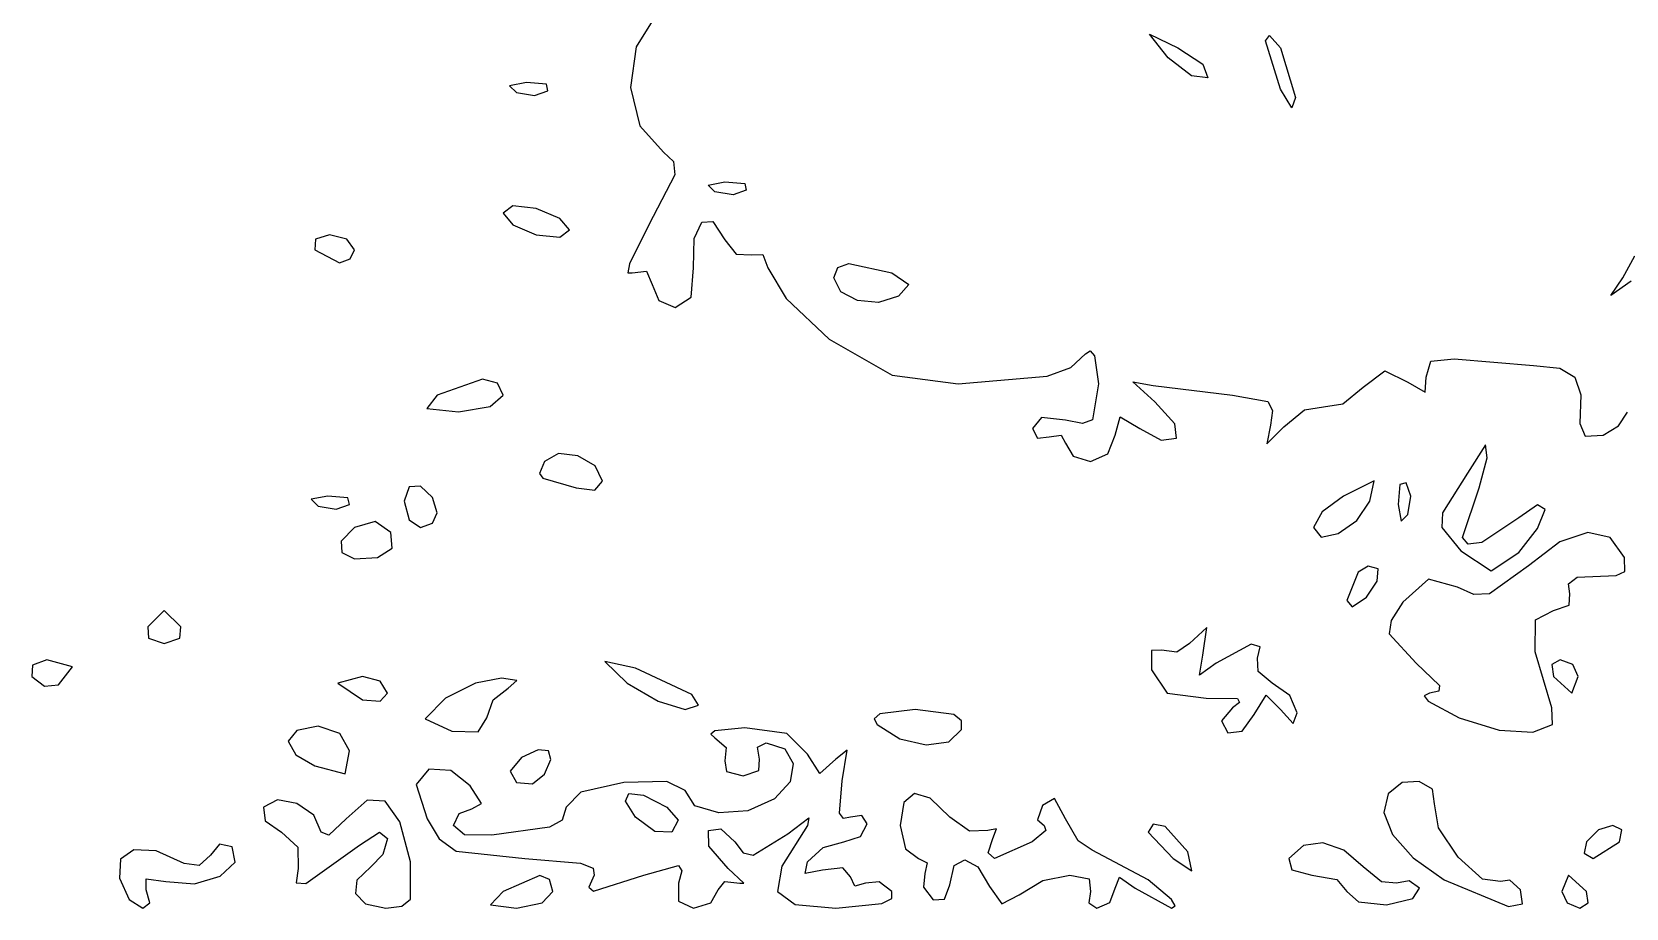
# Model space of a CAD drawing. Extents: x 0 to 282, y 0 to 282.
# Drawn here: x 181.86 to 215.86, y 0 to 18.69 of the extents above; entities that cross this region are included whole.
import ezdxf

# ---------------------------------------------------------------- set-up
doc = ezdxf.new("R2010")
doc.units = 0

msp = doc.modelspace()

# ---------------------------------------------------------------- linework, layer by layer
at = {"layer": 'Layer 1'}
for p, q in [((195.191883, 19.08488), (194.747603, 18.363889)), ((194.747603, 18.363889), (194.627438, 17.497377)), ((206.092149, 18.132474), (205.695274, 18.635182)), ((205.695274, 18.635182), (206.303816, 18.344141)), ((208.173536, 18.498482), (208.252911, 18.608174)), ((208.491036, 17.462195), (208.173536, 18.498482)), ((208.252911, 18.608174), (208.491036, 18.34414)), ((206.594858, 17.748827), (206.092149, 18.132474)), ((206.303816, 18.344141), (206.832983, 18.000182)), ((208.491036, 18.34414), (208.808536, 17.28581)), ((206.938816, 17.70914), (206.594858, 17.748827)), ((206.832983, 18.000182), (206.938816, 17.709141)), ((206.938816, 17.709141), (206.938816, 17.70914)), ((192.404667, 17.603667), (192.047479, 17.537521)), ((192.047479, 17.537521), (192.193, 17.392)), ((192.193, 17.392), (192.581056, 17.330264)), ((192.193, 17.392), (192.193, 17.392)), ((192.83241, 17.568389), (192.404667, 17.603667)), ((192.581056, 17.330264), (192.863278, 17.427278)), ((192.863278, 17.427278), (192.83241, 17.568389)), ((194.627438, 17.497377), (194.824773, 16.683781)), ((208.729161, 17.069729), (208.491036, 17.462195)), ((208.808536, 17.285806), (208.729161, 17.069729)), ((208.808536, 17.28581), (208.808536, 17.285806)), ((194.824773, 16.683781), (195.332994, 16.12154)), ((195.332994, 16.12154), (195.541354, 15.918693)), ((195.541354, 15.918693), (195.571119, 15.636471)), ((195.571119, 15.636471), (195.015494, 14.56932)), ((196.280537, 15.420493), (196.637725, 15.486639)), ((196.426058, 15.274972), (196.280537, 15.420493)), ((196.637725, 15.486639), (197.065469, 15.451361)), ((197.096336, 15.31025), (196.814114, 15.213236)), ((197.065469, 15.451361), (197.096336, 15.31025)), ((197.096336, 15.31025), (197.096336, 15.31025)), ((192.118257, 14.97545), (191.911, 14.8167)), ((192.616556, 14.922533), (192.118257, 14.97545)), ((196.814114, 15.213236), (196.426058, 15.274972)), ((191.911, 14.8167), (192.118257, 14.574165)), ((191.911, 14.8167), (191.911, 14.8167)), ((193.114855, 14.706457), (192.616556, 14.922533)), ((193.322112, 14.463922), (193.114855, 14.706457)), ((195.983429, 14.27662), (196.144384, 14.626641)), ((196.144384, 14.626641), (196.384714, 14.639319)), ((196.384714, 14.639319), (196.638273, 14.251816)), ((188.2075, 14.3581), (187.903229, 14.265496)), ((188.577917, 14.265496), (188.2075, 14.3581)), ((192.118257, 14.574165), (192.616556, 14.358089)), ((192.616556, 14.358089), (193.114855, 14.305172)), ((193.114855, 14.305172), (193.322112, 14.463922)), ((195.015494, 14.56932), (194.60098, 13.74029)), ((187.903229, 14.265496), (187.89, 14.0406)), ((187.89, 14.0406), (188.419167, 13.758378)), ((187.89, 14.0406), (187.89, 14.0406)), ((188.736667, 14.0406), (188.577917, 14.265496)), ((188.644063, 13.846572), (188.736667, 14.0406)), ((195.967995, 13.652093), (195.983429, 14.27662)), ((196.638273, 14.251816), (196.880808, 13.947545)), ((196.880808, 13.947545), (197.202718, 13.934316)), ((188.419167, 13.758378), (188.644063, 13.846572)), ((194.60098, 13.74029), (194.569009, 13.547364)), ((195.919488, 13.030322), (195.967995, 13.652093)), ((197.202718, 13.934316), (197.445253, 13.938726)), ((197.445253, 13.938726), (197.555496, 13.652094)), ((197.555496, 13.652094), (197.943552, 12.999454)), ((198.966117, 13.440524), (199.044941, 13.660459)), ((199.044941, 13.660459), (199.279207, 13.744795)), ((199.279207, 13.744795), (200.200837, 13.546357)), ((215.793613, 13.440523), (216.044968, 13.907954)), ((194.569009, 13.547364), (194.662716, 13.54626)), ((194.662716, 13.54626), (194.966987, 13.581538)), ((194.966987, 13.581538), (195.08605, 13.299315)), ((195.08605, 13.299315), (195.227161, 12.959766)), ((199.111637, 13.141765), (198.966117, 13.440524)), ((200.200836, 13.546357), (200.562434, 13.299412)), ((200.200837, 13.546357), (200.200836, 13.546357)), ((200.562434, 13.299412), (200.341947, 13.052468)), ((215.537849, 13.061287), (215.793613, 13.440523)), ((215.970002, 13.369968), (215.537849, 13.061287)), ((195.227161, 12.959766), (195.579939, 12.805426)), ((195.579939, 12.805426), (195.919488, 13.030322)), ((197.943552, 12.999454), (198.860776, 12.135144)), ((199.468824, 12.955454), (199.111637, 13.141765)), ((199.918614, 12.914664), (199.468824, 12.955454)), ((200.341947, 13.052468), (199.918614, 12.914664)), ((198.860776, 12.135144), (200.21015, 11.367852)), ((204.018502, 11.529909), (204.328836, 11.817643)), ((204.328836, 11.817643), (204.432464, 11.882135)), ((204.432464, 11.882135), (204.522864, 11.777956)), ((204.522864, 11.777956), (204.611058, 11.182643)), ((211.596058, 11.323754), (211.697482, 11.663303)), ((211.697482, 11.663303), (212.195781, 11.71181)), ((212.195781, 11.71181), (213.889111, 11.570699)), ((213.889111, 11.570699), (214.445288, 11.51668)), ((191.47014, 11.280058), (190.500002, 10.9361)), ((191.789845, 11.194069), (191.47014, 11.280058)), ((200.21015, 11.367852), (201.612446, 11.182643)), ((201.612446, 11.182643), (203.513037, 11.341393)), ((203.513037, 11.341393), (204.018502, 11.529909)), ((205.810504, 10.794587), (205.343073, 11.22233)), ((205.343073, 11.22233), (205.775226, 11.147365)), ((210.255501, 11.112088), (210.718522, 11.456047)), ((210.718522, 11.456047), (211.208002, 11.217921)), ((211.574009, 11.006255), (211.596058, 11.323754)), ((214.445288, 11.51668), (214.766646, 11.323755)), ((214.766646, 11.323755), (214.896181, 10.945622)), ((190.5, 10.9361), (190.279514, 10.653878)), ((190.500002, 10.9361), (190.5, 10.9361)), ((191.633299, 10.693565), (191.911112, 10.9361)), ((191.911112, 10.9361), (191.789845, 11.194069)), ((204.611058, 11.182643), (204.483176, 10.410941)), ((205.775226, 11.147365), (207.468556, 10.935698)), ((207.468556, 10.935698), (208.21821, 10.803406)), ((209.818939, 10.7549), (210.255501, 11.112088)), ((211.208002, 11.217921), (211.574009, 11.006255)), ((214.896181, 10.945622), (214.876889, 10.335979)), ((190.279514, 10.653878), (190.958611, 10.583322)), ((190.958611, 10.583322), (191.633299, 10.693565)), ((206.238247, 10.327156), (205.810504, 10.794587)), ((208.21821, 10.803406), (208.321838, 10.608276)), ((208.321838, 10.608276), (208.279945, 10.300698)), ((208.562167, 10.26542), (208.99873, 10.622608)), ((208.99873, 10.622608), (209.408834, 10.688754)), ((209.408834, 10.688754), (209.818939, 10.7549)), ((215.697098, 10.28196), (215.891126, 10.574104)), ((203.393974, 10.463857), (203.199946, 10.230142)), ((203.199946, 10.230142), (203.310189, 10.022885)), ((203.905502, 10.406531), (203.393974, 10.463857)), ((204.268753, 10.334322), (203.905502, 10.406531)), ((204.483176, 10.410941), (204.268753, 10.334322)), ((204.963836, 10.089031), (205.069669, 10.477087)), ((205.069669, 10.477087), (205.493003, 10.230142)), ((205.493003, 10.230142), (205.947204, 9.978788)), ((206.269115, 10.018475), (206.238247, 10.327156)), ((208.279945, 10.300698), (208.19616, 9.899413)), ((208.19616, 9.899413), (208.562167, 10.26542)), ((214.876889, 10.335979), (214.991542, 10.066986)), ((215.370778, 10.089034), (215.697098, 10.28196)), ((203.310189, 10.022885), (203.552724, 10.053753)), ((203.552724, 10.053753), (203.808488, 10.089031)), ((203.808488, 10.089031), (203.905502, 9.912642)), ((203.905502, 9.912642), (204.064252, 9.639239)), ((204.805086, 9.687746), (204.963836, 10.089031)), ((205.947204, 9.978788), (206.269115, 10.018475)), ((212.866048, 9.877779), (212.477992, 9.278056)), ((212.901326, 9.604376), (212.866048, 9.877779)), ((214.991542, 10.066986), (215.370778, 10.089034)), ((192.793, 9.52501), (192.682757, 9.269246)), ((192.793003, 9.52501), (192.793, 9.52501)), ((193.090107, 9.692028), (192.793003, 9.52501)), ((193.502966, 9.644072), (193.090107, 9.692028)), ((193.869524, 9.430752), (193.502966, 9.644072)), ((204.064252, 9.639239), (204.434669, 9.524586)), ((204.434669, 9.524586), (204.805086, 9.687746)), ((212.724937, 8.960556), (212.901326, 9.604376)), ((192.682757, 9.269246), (192.757722, 9.172232)), ((194.027723, 9.101676), (193.869524, 9.430752)), ((212.478, 9.27806), (211.948833, 8.431393)), ((212.477992, 9.278056), (212.478, 9.27806)), ((189.905243, 8.982611), (189.795, 8.67834)), ((190.147778, 8.99584), (189.905243, 8.982611)), ((190.403542, 8.753305), (190.147778, 8.99584)), ((192.757722, 9.172232), (193.463278, 8.960565)), ((193.463278, 8.960565), (193.864563, 8.912058)), ((193.864563, 8.912058), (194.027723, 9.101676)), ((210.484645, 9.1149), (209.832005, 8.78417)), ((210.39645, 8.678337), (210.484645, 9.1149)), ((211.032278, 9.035523), (210.997, 8.60778)), ((211.173389, 9.066391), (211.032278, 9.035523)), ((211.270403, 8.784169), (211.173389, 9.066391)), ((212.372159, 7.902226), (212.724937, 8.960556)), ((188.171667, 8.784177), (187.814479, 8.718031)), ((187.814479, 8.718031), (187.96, 8.57251)), ((187.96, 8.57251), (188.348056, 8.510774)), ((187.96, 8.57251), (187.96, 8.57251)), ((188.59941, 8.748899), (188.171667, 8.784177)), ((188.348056, 8.510774), (188.630278, 8.607788)), ((188.630278, 8.607788), (188.59941, 8.748899)), ((189.795, 8.67834), (189.905243, 8.277055)), ((189.795, 8.67834), (189.795, 8.67834)), ((190.500556, 8.431395), (190.403542, 8.753305)), ((209.832, 8.78417), (209.382208, 8.449031)), ((209.832005, 8.78417), (209.832, 8.78417)), ((210.119737, 8.267681), (210.39645, 8.678337)), ((210.997, 8.60778), (211.063146, 8.250592)), ((210.997, 8.60778), (210.997, 8.60778)), ((211.208667, 8.396113), (211.270403, 8.784169)), ((213.972894, 8.598963), (213.571609, 8.32556)), ((214.136054, 8.501949), (213.972894, 8.598963)), ((213.972894, 8.096254), (214.136054, 8.501949)), ((189.176972, 8.246182), (188.735999, 8.11389)), ((189.512111, 8.008057), (189.176972, 8.246182)), ((189.905243, 8.277055), (190.147778, 8.113895)), ((190.147778, 8.113895), (190.403542, 8.206499)), ((190.403542, 8.206499), (190.500556, 8.431395)), ((209.382208, 8.449031), (209.197, 8.113892)), ((209.717348, 7.98601), (210.119737, 8.267681)), ((211.063146, 8.250592), (211.208667, 8.396113)), ((211.948833, 8.431393), (211.931194, 8.118303)), ((213.571609, 8.32556), (212.786676, 7.796393)), ((188.736, 8.11389), (188.451021, 7.826155)), ((188.451021, 7.826155), (188.467007, 7.584723)), ((188.735999, 8.11389), (188.736, 8.11389)), ((189.542979, 7.677327), (189.512111, 8.008057)), ((209.197, 8.113892), (209.354648, 7.909391)), ((209.354648, 7.909391), (209.717348, 7.98601)), ((211.931194, 8.118303), (212.336889, 7.620004)), ((212.49012, 7.760013), (212.372159, 7.902226)), ((213.571609, 7.584726), (213.972894, 8.096254)), ((215.044176, 8.012471), (214.449966, 7.811277)), ((215.519324, 7.902779), (215.044176, 8.012471)), ((215.829107, 7.478894), (215.519324, 7.902779)), ((188.467007, 7.584723), (188.740961, 7.449124)), ((189.229889, 7.47889), (189.542979, 7.677327)), ((212.336889, 7.620004), (212.980709, 7.192261)), ((212.786676, 7.796393), (212.49012, 7.760013)), ((212.980709, 7.192261), (213.571609, 7.584726)), ((214.449966, 7.811277), (213.782997, 7.302505)), ((188.740961, 7.449124), (189.229889, 7.47889)), ((210.15, 7.16139), (209.903055, 6.561667)), ((210.361667, 7.289272), (210.15, 7.16139)), ((210.15, 7.16139), (210.15, 7.16139)), ((210.573334, 7.231946), (210.361667, 7.289272)), ((210.555695, 6.971771), (210.573334, 7.231946)), ((213.783, 7.3025), (212.94515, 6.702777)), ((213.782997, 7.302505), (213.783, 7.3025)), ((215.652718, 7.090838), (215.833517, 7.179032)), ((215.833517, 7.179032), (215.829107, 7.478894)), ((210.326389, 6.632223), (210.555695, 6.971771)), ((211.644278, 7.015868), (211.10188, 6.526389)), ((212.26605, 6.843889), (211.644278, 7.015868)), ((212.612214, 6.687343), (212.26605, 6.843889)), ((214.630764, 6.912244), (214.81487, 7.05556)), ((214.66494, 6.702782), (214.630764, 6.912244)), ((214.81487, 7.05556), (215.652718, 7.090838)), ((209.903055, 6.561667), (210.022118, 6.424965)), ((210.022118, 6.424965), (210.326389, 6.632223)), ((211.10188, 6.526389), (210.853282, 6.133924)), ((212.94515, 6.702777), (212.612214, 6.687343)), ((214.647301, 6.460247), (214.66494, 6.702782)), ((184.679778, 6.350008), (184.327, 5.99723)), ((185.032556, 5.99723), (184.679778, 6.350008)), ((210.853282, 6.133924), (210.806428, 5.847291)), ((213.924106, 5.468059), (213.932926, 6.147156)), ((213.932926, 6.147156), (214.312162, 6.350004)), ((214.312162, 6.350004), (214.647301, 6.460247)), ((184.327, 5.99723), (184.344639, 5.754695)), ((184.327, 5.99723), (184.327, 5.99723)), ((185.014917, 5.754695), (185.032556, 5.99723)), ((206.918011, 5.983998), (206.552004, 5.644449)), ((206.834226, 5.397504), (206.918011, 5.983998)), ((210.806428, 5.847291), (211.384102, 5.221109)), ((184.344639, 5.754695), (184.679778, 5.644452)), ((184.679778, 5.644452), (185.014917, 5.754695)), ((205.952277, 5.503339), (205.74061, 5.49011)), ((205.74061, 5.49011), (205.74061, 5.080005)), ((206.278597, 5.454832), (205.952277, 5.503339)), ((206.552, 5.64445), (206.278597, 5.454832)), ((206.552004, 5.644449), (206.552, 5.64445)), ((207.861691, 5.631219), (207.116448, 5.221115)), ((208.054066, 5.573342), (207.861691, 5.631219)), ((207.998393, 5.326948), (208.054066, 5.573342)), ((214.276884, 4.268609), (213.924106, 5.468059)), ((181.870229, 5.181425), (181.857, 4.93889)), ((182.1745, 5.291668), (181.870229, 5.181425)), ((182.721306, 5.146147), (182.1745, 5.291668)), ((182.421445, 4.762501), (182.721306, 5.146147)), ((194.73339, 5.11528), (194.076341, 5.260801)), ((194.076341, 5.260801), (194.557001, 4.79778)), ((195.937241, 4.555245), (194.73339, 5.11528)), ((206.76367, 4.965351), (206.834226, 5.397504)), ((207.116448, 5.221115), (206.76367, 4.965351)), ((208.011622, 5.049136), (207.998393, 5.326948)), ((211.384102, 5.221109), (211.882401, 4.744859)), ((214.454111, 5.291668), (214.277722, 5.194654)), ((214.277722, 5.194654), (214.313, 4.93889)), ((214.727514, 5.194654), (214.454111, 5.291668)), ((214.842167, 4.93889), (214.727514, 5.194654)), ((181.857, 4.93889), (182.125993, 4.731633)), ((181.857, 4.93889), (181.857, 4.93889)), ((182.125993, 4.731633), (182.421445, 4.762501)), ((188.912167, 4.938891), (188.383, 4.79778)), ((188.383, 4.79778), (188.912167, 4.445002)), ((188.383, 4.79778), (188.383, 4.79778)), ((189.282584, 4.841877), (188.912167, 4.938891)), ((189.441334, 4.586113), (189.282584, 4.841877)), ((191.31641, 4.79778), (190.676995, 4.480279)), ((191.876445, 4.903613), (191.31641, 4.79778)), ((192.198355, 4.850696), (191.876445, 4.903613)), ((192.017556, 4.691946), (192.198355, 4.850696)), ((194.557, 4.79778), (195.214049, 4.409724)), ((194.557001, 4.79778), (194.557, 4.79778)), ((205.74061, 5.080005), (206.07134, 4.581706)), ((208.315893, 4.797781), (208.011622, 5.049136)), ((208.68631, 4.533198), (208.315893, 4.797781)), ((214.313, 4.93889), (214.701056, 4.586112)), ((214.313, 4.93889), (214.313, 4.93889)), ((214.701056, 4.586112), (214.842167, 4.93889)), ((188.912167, 4.445002), (189.282584, 4.409724)), ((189.282584, 4.409724), (189.441334, 4.586113)), ((190.677, 4.48028), (190.244847, 4.034898)), ((190.676995, 4.480279), (190.677, 4.48028)), ((191.558945, 4.056946), (191.695647, 4.440592)), ((191.695647, 4.440592), (192.017556, 4.691946)), ((196.077801, 4.32649), (195.937241, 4.555245)), ((206.07134, 4.581706), (206.90478, 4.480282)), ((206.90478, 4.480282), (207.570649, 4.467053)), ((207.570649, 4.467053), (207.614195, 4.386024)), ((207.927837, 4.127504), (208.183601, 4.537608)), ((208.183601, 4.537608), (208.492282, 4.233337)), ((208.84506, 4.162781), (208.68631, 4.533198)), ((211.666324, 4.586109), (211.557183, 4.528231)), ((211.557183, 4.528231), (211.639866, 4.41413)), ((211.865313, 4.625796), (211.666324, 4.586109)), ((211.882401, 4.744859), (211.865313, 4.625796)), ((195.214049, 4.409724), (195.79172, 4.233335)), ((195.79172, 4.233335), (196.077801, 4.32649)), ((199.945737, 4.140737), (199.822265, 4.039864)), ((200.695392, 4.233341), (199.945737, 4.140737)), ((201.52001, 4.127507), (200.695392, 4.233341)), ((201.682619, 3.995215), (201.52001, 4.127507)), ((207.469225, 4.268615), (207.2311, 3.990802)), ((207.614195, 4.386024), (207.469225, 4.268615)), ((207.672073, 3.774726), (207.927837, 4.127504)), ((208.492282, 4.233337), (208.761275, 3.933476)), ((208.761275, 3.933476), (208.84506, 4.162781)), ((211.639866, 4.41413), (212.301324, 4.056942)), ((214.295623, 3.913075), (214.276884, 4.268609)), ((187.510209, 3.787956), (187.325001, 3.56306)), ((187.960001, 3.88056), (187.510209, 3.787956)), ((188.427432, 3.72181), (187.960001, 3.88056)), ((190.244847, 4.034898), (190.818111, 3.774724)), ((190.818111, 3.774724), (191.373736, 3.757085)), ((191.373736, 3.757085), (191.558945, 4.056946)), ((196.427006, 3.779129), (196.337709, 3.71133)), ((197.062006, 3.845275), (196.427006, 3.779129)), ((197.957184, 3.721803), (197.062006, 3.845275)), ((199.822265, 4.039864), (199.884003, 3.915841)), ((199.884003, 3.915841), (199.884, 3.91584)), ((199.884, 3.91584), (200.368519, 3.606608)), ((201.416933, 3.543769), (201.68317, 3.810007)), ((201.68317, 3.810007), (201.682619, 3.995215)), ((207.2311, 3.990802), (207.363392, 3.739448)), ((207.363392, 3.739448), (207.672073, 3.774726)), ((212.301324, 4.056942), (213.155709, 3.79732)), ((213.155709, 3.79732), (213.871186, 3.752671)), ((213.871186, 3.752671), (214.295623, 3.913075)), ((187.325, 3.56306), (187.48816, 3.272018)), ((187.325001, 3.56306), (187.325, 3.56306)), ((188.630279, 3.351393), (188.427432, 3.72181)), ((196.337709, 3.71133), (196.427006, 3.633608)), ((196.427, 3.63361), (196.665125, 3.426353)), ((196.427006, 3.633608), (196.427, 3.63361)), ((196.665125, 3.426353), (196.638667, 3.139721)), ((197.330994, 3.430763), (197.520612, 3.527777)), ((197.379501, 3.174999), (197.330994, 3.430763)), ((197.520612, 3.527777), (197.920243, 3.399895)), ((198.402566, 3.28083), (197.957184, 3.721803)), ((200.368519, 3.606608), (200.929106, 3.479277)), ((200.929106, 3.479277), (201.416933, 3.543769)), ((187.48816, 3.272018), (187.889445, 3.033893)), ((188.537675, 2.861914), (188.630279, 3.351393)), ((192.299, 3.21028), (192.060875, 2.919238)), ((192.299001, 3.21028), (192.299, 3.21028)), ((192.658945, 3.37344), (192.299001, 3.21028)), ((192.876675, 3.351391), (192.658945, 3.37344)), ((192.79289, 2.857502), (192.92904, 3.170592)), ((192.92904, 3.170592), (192.876675, 3.351391)), ((196.638667, 3.139721), (196.673945, 2.914825)), ((197.361862, 2.932464), (197.379501, 3.174999)), ((197.920243, 3.399895), (198.098286, 3.086804)), ((198.098286, 3.086804), (198.031589, 2.694337)), ((198.662741, 2.870726), (198.402566, 3.28083)), ((199.002289, 3.174997), (198.662741, 2.870726)), ((199.244824, 3.369025), (199.002289, 3.174997)), ((199.1434, 2.716386), (199.244824, 3.369025)), ((187.889445, 3.033893), (188.537675, 2.861914)), ((190.323947, 2.963327), (190.054954, 2.632598)), ((190.791378, 2.932459), (190.323947, 2.963327)), ((191.205892, 2.610549), (190.791378, 2.932459)), ((192.060875, 2.919238), (192.193167, 2.681113)), ((192.532716, 2.650245), (192.79289, 2.857502)), ((196.673945, 2.914825), (197.026723, 2.822221)), ((197.026723, 2.822221), (197.361862, 2.932464)), ((190.054954, 2.632598), (190.288669, 1.904997)), ((191.448427, 2.231313), (191.205892, 2.610549)), ((192.193167, 2.681113), (192.532716, 2.650245)), ((193.565088, 2.469438), (193.252001, 2.151938)), ((194.486721, 2.681105), (193.565088, 2.469438)), ((195.403945, 2.698744), (194.486721, 2.681105)), ((194.520892, 2.280924), (194.59255, 2.442982)), ((194.59255, 2.442982), (194.902333, 2.406602)), ((194.902333, 2.406602), (195.403939, 2.15194)), ((195.792001, 2.504716), (195.403945, 2.698744)), ((196.00036, 2.18446), (195.792001, 2.504716)), ((198.031589, 2.694337), (197.697001, 2.328327)), ((199.086074, 2.024059), (199.1434, 2.716386)), ((200.682278, 2.447396), (200.459037, 2.252817)), ((201.017967, 2.344319), (200.682278, 2.447396)), ((210.785, 2.43417), (210.694601, 2.038398)), ((210.785008, 2.434169), (210.785, 2.43417)), ((211.083215, 2.678909), (210.785008, 2.434169)), ((211.450876, 2.698752), (211.083215, 2.678909)), ((211.732547, 2.533388), (211.450876, 2.698752)), ((211.772786, 2.222502), (211.732547, 2.533388)), ((186.796, 2.15195), (186.831278, 1.860908)), ((186.796009, 2.151949), (186.796, 2.15195)), ((187.093113, 2.307392), (186.796009, 2.151949)), ((187.505972, 2.231324), (187.093113, 2.307392)), ((187.87253, 1.983277), (187.505972, 2.231324)), ((189.008032, 2.302429), (188.559896, 1.905004)), ((189.39333, 2.279829), (189.008032, 2.302429)), ((189.705869, 1.84051), (189.39333, 2.279829)), ((190.967767, 2.019646), (191.24117, 2.11666)), ((191.24117, 2.11666), (191.448427, 2.231313)), ((193.252001, 2.151938), (193.168216, 1.874125)), ((194.733661, 1.940273), (194.520892, 2.280924)), ((195.403939, 2.15194), (195.40394, 2.15194)), ((195.40394, 2.15194), (195.642065, 1.874127)), ((196.506376, 2.032875), (196.00036, 2.18446)), ((197.131454, 2.073114), (196.506376, 2.032875)), ((197.697001, 2.328327), (197.131454, 2.073114)), ((200.459037, 2.252817), (200.378009, 1.763889)), ((201.436339, 1.940278), (201.017967, 2.344319)), ((203.411891, 2.187223), (203.310467, 1.882951)), ((203.672065, 2.337154), (203.411891, 2.187223)), ((203.90578, 1.905001), (203.672065, 2.337154)), ((211.859325, 1.710422), (211.772786, 2.222502)), ((186.831278, 1.860908), (187.184056, 1.622783)), ((188.030729, 1.622782), (187.87253, 1.983277)), ((188.559896, 1.905004), (188.189479, 1.552226)), ((189.935726, 0.987781), (189.705869, 1.84051)), ((190.288669, 1.904997), (190.544433, 1.475049)), ((190.853114, 1.763882), (190.967767, 2.019646)), ((191.086829, 1.565444), (190.853114, 1.763882)), ((192.899223, 1.728604), (191.664503, 1.552215)), ((193.168216, 1.874125), (192.899223, 1.728604)), ((195.148175, 1.636002), (194.733661, 1.940273)), ((195.642065, 1.874127), (195.509773, 1.622773)), ((198.402561, 1.763885), (197.856305, 0.892965)), ((197.979227, 1.587496), (198.429019, 1.927045)), ((198.429019, 1.927045), (198.402561, 1.763885)), ((199.168205, 1.907752), (199.086074, 2.024059)), ((199.319789, 1.940274), (199.168205, 1.907752)), ((199.562324, 1.975552), (199.319789, 1.940274)), ((199.531456, 1.52576), (199.672567, 1.799163)), ((199.672567, 1.799163), (199.562324, 1.975552)), ((200.378, 1.76389), (200.492653, 1.265591)), ((200.378009, 1.763889), (200.378, 1.76389)), ((201.855262, 1.640417), (201.436339, 1.940278)), ((203.310467, 1.882951), (203.447169, 1.763889)), ((203.447169, 1.763889), (203.485203, 1.653646)), ((204.174773, 1.43757), (203.90578, 1.905001)), ((205.777487, 1.789798), (205.67, 1.62278)), ((206.027188, 1.741842), (205.777487, 1.789798)), ((206.516667, 1.199446), (206.027188, 1.741842)), ((210.694601, 2.038398), (210.882015, 1.569865)), ((212.279902, 1.089201), (211.859325, 1.710422)), ((215.582445, 1.763888), (215.273764, 1.666874)), ((215.772063, 1.666874), (215.582445, 1.763888)), ((185.856895, 1.362605), (185.667278, 1.12889)), ((186.125889, 1.305279), (185.856895, 1.362605)), ((187.184056, 1.622783), (187.532424, 1.300873)), ((188.189479, 1.552226), (188.030729, 1.622782)), ((188.842114, 1.34056), (189.274267, 1.622782)), ((189.274267, 1.622782), (189.441837, 1.481671)), ((189.441837, 1.481671), (189.344823, 1.142122)), ((190.544433, 1.475049), (190.906031, 1.21708)), ((191.664503, 1.552215), (191.086829, 1.565444)), ((195.509773, 1.622773), (195.148175, 1.636002)), ((196.285892, 1.658052), (196.554886, 1.69333)), ((196.299122, 1.318503), (196.285892, 1.658052)), ((196.554886, 1.69333), (196.850337, 1.411107)), ((196.850337, 1.411107), (197.031688, 1.180699)), ((197.242803, 1.128884), (197.979227, 1.587496)), ((198.737705, 1.292044), (199.178678, 1.411107)), ((199.178678, 1.411107), (199.531456, 1.52576)), ((202.247728, 1.658056), (201.855262, 1.640417)), ((202.432936, 1.688924), (202.247728, 1.658056)), ((202.252137, 1.177395), (202.353561, 1.481667)), ((202.353561, 1.481667), (202.432936, 1.688924)), ((203.195815, 1.411111), (202.388839, 1.058333)), ((203.485203, 1.653646), (203.195815, 1.411111)), ((204.470225, 1.234723), (204.174773, 1.43757)), ((205.67, 1.62278), (206.199167, 1.058335)), ((205.67, 1.62278), (205.67, 1.62278)), ((209.395605, 1.393469), (208.98054, 1.338348)), ((209.843743, 1.236924), (209.395605, 1.393469)), ((210.882015, 1.569865), (211.320784, 1.074872)), ((215.018, 1.41111), (214.969493, 1.168575)), ((215.273764, 1.666874), (215.018, 1.41111)), ((215.018, 1.41111), (215.018, 1.41111)), ((215.159111, 1.058332), (215.723556, 1.41111)), ((215.723556, 1.41111), (215.772063, 1.666874)), ((183.748499, 1.041798), (183.727003, 0.635001)), ((184.031271, 1.243543), (183.748499, 1.041798)), ((184.505867, 1.220392), (184.031271, 1.243543)), ((185.102833, 0.952501), (184.505867, 1.220392)), ((185.667278, 1.12889), (185.424743, 0.908404)), ((186.19314, 0.976203), (186.125889, 1.305279)), ((187.532424, 1.300873), (187.536834, 0.846671)), ((187.699994, 0.524761), (188.842114, 1.34056)), ((189.344823, 1.142122), (189.089059, 0.881948)), ((190.906031, 1.21708), (192.370059, 1.05833)), ((192.370059, 1.05833), (193.560684, 0.961316)), ((196.709226, 0.846663), (196.299122, 1.318503)), ((197.031688, 1.180699), (197.242803, 1.128884)), ((198.402566, 0.987773), (198.737705, 1.292044)), ((200.492653, 1.265591), (200.766056, 1.058334)), ((200.766056, 1.058334), (200.955674, 0.96573)), ((201.528938, 0.905096), (201.753834, 1.031876)), ((201.753834, 1.031876), (202.031647, 0.880842)), ((202.388839, 1.058333), (202.252137, 1.177395)), ((205.669675, 0.599723), (204.470225, 1.234723)), ((206.199167, 1.058335), (206.596042, 0.798161)), ((206.596042, 0.798161), (206.516667, 1.199446)), ((208.668, 1.05833), (208.729736, 0.815795)), ((208.668001, 1.05833), (208.668, 1.05833)), ((208.98054, 1.338348), (208.668001, 1.05833)), ((210.255501, 0.881941), (209.843743, 1.236924)), ((211.320784, 1.074872), (211.98445, 0.59972)), ((212.799699, 0.620115), (212.279902, 1.089201)), ((214.969493, 1.168575), (215.159111, 1.058332)), ((185.424743, 0.908404), (185.102833, 0.952501)), ((185.322219, 0.516489), (185.870128, 0.683507)), ((185.870128, 0.683507), (186.19314, 0.976203)), ((187.536834, 0.846671), (187.497698, 0.541849)), ((189.089059, 0.881948), (188.786441, 0.595316)), ((189.935726, 0.189621), (189.935726, 0.987781)), ((192.691522, 0.696736), (191.911004, 0.352778)), ((192.898227, 0.610747), (192.691522, 0.696736)), ((193.560684, 0.961316), (193.828577, 0.849971)), ((193.851729, 0.705552), (193.734321, 0.447583)), ((193.828577, 0.849971), (193.851729, 0.705552)), ((193.8385, 0.361594), (194.910059, 0.705552)), ((194.910059, 0.705552), (195.650893, 0.908399)), ((195.650893, 0.908399), (195.723654, 0.794849)), ((195.723654, 0.794849), (195.650893, 0.529163)), ((197.044366, 0.529163), (196.709226, 0.846663)), ((197.856305, 0.892965), (197.76315, 0.352774)), ((198.34965, 0.740829), (198.402566, 0.987773)), ((198.720066, 0.811384), (198.34965, 0.740829)), ((199.15222, 0.859891), (198.720066, 0.811384)), ((199.319789, 0.670273), (199.15222, 0.859891)), ((200.907167, 0.740834), (200.876299, 0.445382)), ((200.955674, 0.96573), (200.907167, 0.740834)), ((201.436334, 0.493889), (201.528938, 0.905096)), ((202.031647, 0.880842), (202.283001, 0.458611)), ((203.422915, 0.585942), (203.993976, 0.701146)), ((203.993976, 0.701146), (204.406287, 0.624527)), ((208.729736, 0.815795), (209.161889, 0.705552)), ((209.161889, 0.705552), (209.691056, 0.608538)), ((210.647967, 0.560031), (210.255501, 0.881941)), ((214.630111, 0.705556), (214.489, 0.352778)), ((215.018167, 0.352778), (214.630111, 0.705556)), ((183.727003, 0.635001), (183.727, 0.635)), ((183.727, 0.635), (183.934257, 0.185208)), ((184.291445, 0.388056), (184.291445, 0.621772)), ((184.291445, 0.621772), (184.714779, 0.564445)), ((184.375229, 0.114653), (184.291445, 0.388056)), ((184.714779, 0.564445), (185.322219, 0.516489)), ((187.497698, 0.541849), (187.699994, 0.524761)), ((188.786441, 0.595316), (188.758329, 0.308684)), ((191.911, 0.352778), (191.642006, 0.070556)), ((191.911004, 0.352778), (191.911, 0.352778)), ((192.740028, 0.110243), (192.969334, 0.352778)), ((192.969334, 0.352778), (192.898227, 0.610747)), ((193.734321, 0.447583), (193.8385, 0.361594)), ((195.650893, 0.529163), (195.650894, 0.145517)), ((196.33881, 0.114649), (196.49756, 0.388052)), ((196.49756, 0.388052), (196.634262, 0.564441)), ((196.634262, 0.564441), (196.956171, 0.529163)), ((196.956171, 0.529163), (197.044366, 0.529163)), ((197.76315, 0.352774), (198.139631, 0.077165)), ((199.412394, 0.467426), (199.319789, 0.670273)), ((199.637289, 0.529162), (199.412394, 0.467426)), ((199.932741, 0.56003), (199.637289, 0.529162)), ((200.201734, 0.352773), (199.932741, 0.56003)), ((200.197875, 0.208354), (200.201734, 0.352773)), ((200.876299, 0.445382), (201.083556, 0.176389)), ((201.326091, 0.189618), (201.436334, 0.493889)), ((202.283001, 0.458611), (202.547584, 0.092604)), ((202.918001, 0.282222), (203.422915, 0.585942)), ((204.434951, 0.352778), (204.399673, 0.110243)), ((204.406287, 0.624527), (204.434951, 0.352778)), ((204.849465, 0.119062), (204.964118, 0.423334)), ((204.964118, 0.423334), (205.056722, 0.661459)), ((205.056722, 0.661459), (205.387452, 0.423334)), ((205.387452, 0.423334), (206.163564, 0)), ((206.167974, 0.180798), (205.669675, 0.599723)), ((209.691056, 0.608538), (209.902723, 0.352774)), ((209.902723, 0.352774), (210.154077, 0.132288)), ((210.961057, 0.529163), (210.647967, 0.560031)), ((211.23446, 0.58208), (210.961057, 0.529163)), ((211.454946, 0.42333), (211.23446, 0.58208)), ((211.313835, 0.207254), (211.454946, 0.42333)), ((211.98445, 0.59972), (213.351466, 0.030865)), ((213.183896, 0.564442), (212.799699, 0.620115)), ((213.382334, 0.59531), (213.183896, 0.564442)), ((213.60723, 0.388053), (213.382334, 0.59531)), ((213.651327, 0.088743), (213.60723, 0.388053)), ((214.489, 0.352778), (214.603653, 0.110243)), ((214.489, 0.352778), (214.489, 0.352778)), ((215.053445, 0.110243), (215.018167, 0.352778)), ((183.934257, 0.185208), (184.220889, 0)), ((184.220889, 0), (184.375229, 0.114653)), ((188.758329, 0.308684), (188.974957, 0.088197)), ((188.974957, 0.088197), (189.406559, 0.000003)), ((189.406559, 0.000003), (189.74721, 0.040242)), ((189.74721, 0.040242), (189.935726, 0.189621)), ((191.642006, 0.070556), (192.193222, 0)), ((192.193222, 0), (192.740028, 0.110243)), ((195.650894, 0.145517), (195.968393, -0.000004)), ((195.968393, -0.000004), (196.33881, 0.114649)), ((198.139631, 0.077165), (199.002284, -0.000005)), ((199.002284, -0.000005), (199.985655, 0.097009)), ((199.985655, 0.097009), (200.197875, 0.208354)), ((201.083556, 0.176389), (201.326091, 0.189618)), ((202.547584, 0.092604), (202.918001, 0.282222)), ((204.399673, 0.110243), (204.576062, 0)), ((204.576062, 0), (204.849465, 0.119062)), ((206.163564, 0), (206.240183, 0.049058)), ((206.240183, 0.049058), (206.167974, 0.180798)), ((210.154077, 0.132288), (210.74939, 0.070552)), ((210.74939, 0.070552), (211.313835, 0.207254)), ((213.351466, 0.030865), (213.651327, 0.088743)), ((214.603653, 0.110243), (214.877056, 0)), ((214.877056, 0), (215.053445, 0.110243))]:
    msp.add_line(p, q, dxfattribs=at)

doc.saveas('drawing.dxf')
